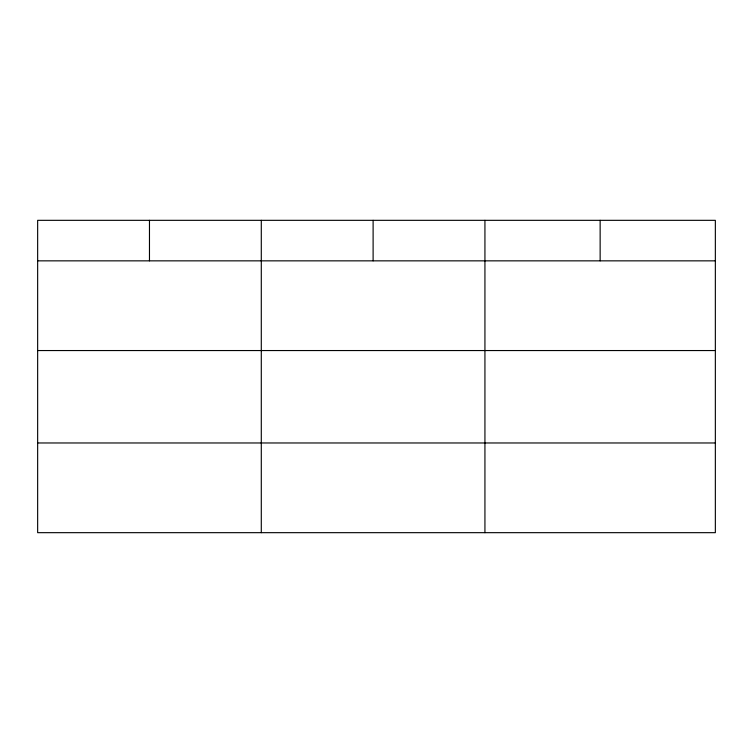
<?xml version="1.0" encoding="UTF-8"?>
<svg xmlns="http://www.w3.org/2000/svg" width="753" height="753" viewBox="0 0 753 753"><rect width="100%" height="100%" fill="white"/><g stroke="black" fill="none" stroke-linecap="round" stroke-linejoin="round"><path stroke-width="1.13" d="M715.35 350.55L715.35 220.328L37.65 220.328L37.65 532.672L715.35 532.672L715.35 350.55L37.65 350.55M37.65 260.849L715.35 260.849M37.65 442.971L715.35 442.971M600.141 220.328L600.141 260.849M484.932 220.328L484.932 532.672M373.111 220.328L373.111 260.849M261.291 220.328L261.291 532.672M149.471 220.328L149.471 260.849"/></g></svg>
